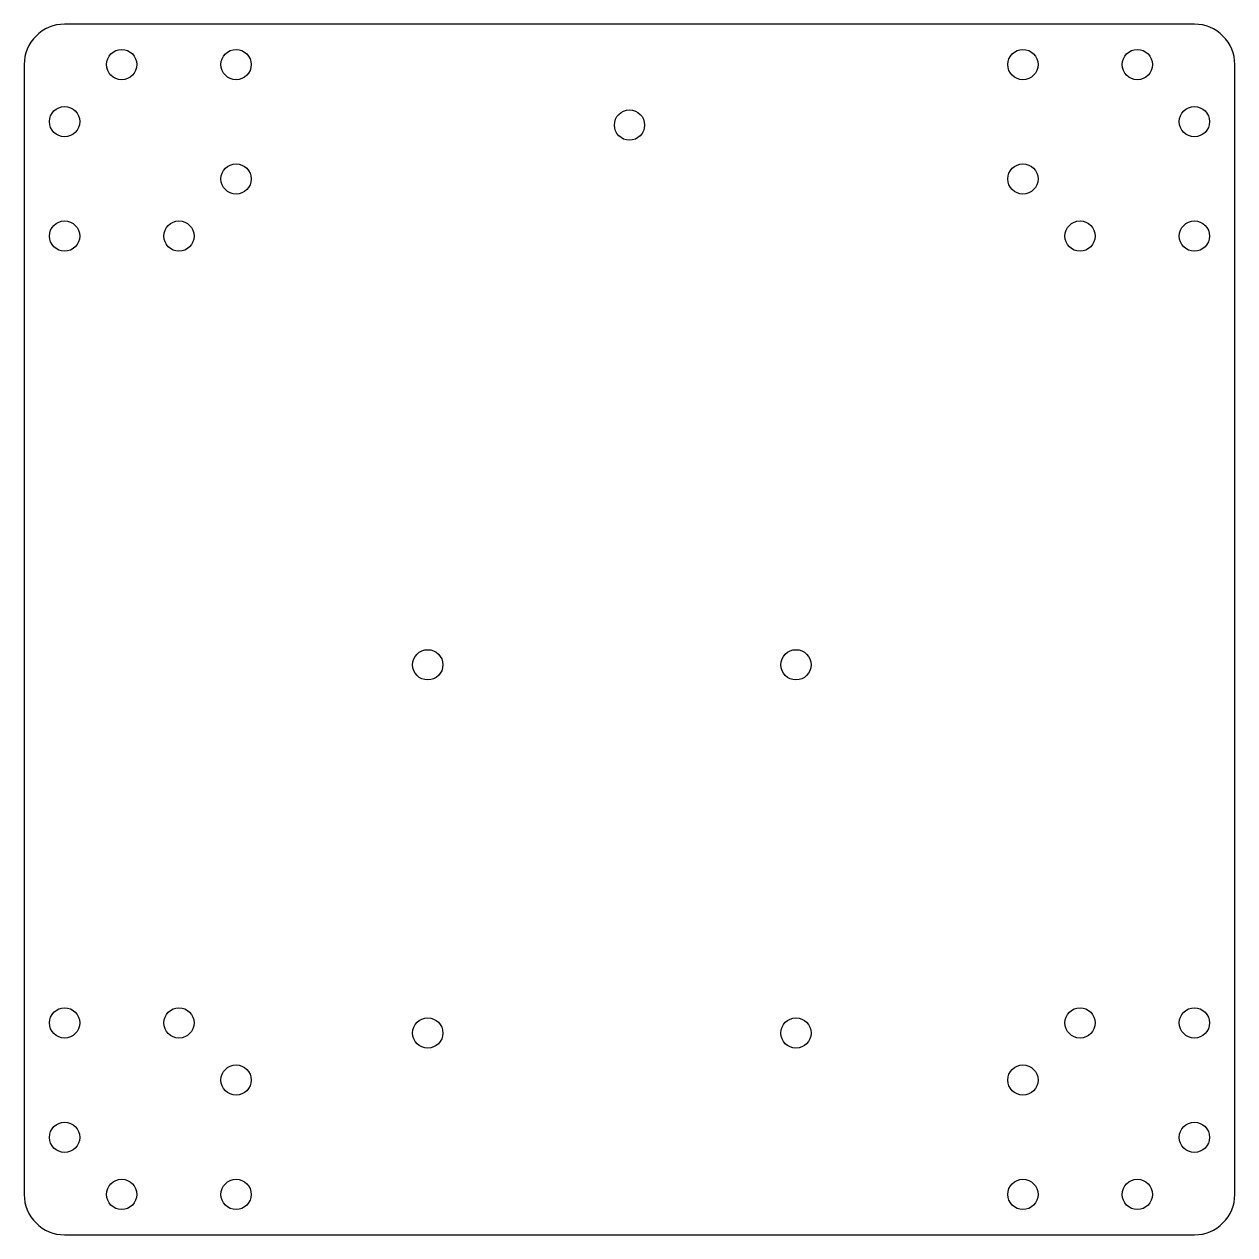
# Model space of a CAD drawing. Header units: millimetres. Extents: x -60 to 60, y -60 to 60.
import ezdxf

# ---------------------------------------------------------------- set-up
doc = ezdxf.new("R2010")
doc.units = ezdxf.units.MM
doc.layers.get('0').update_dxf_attribs({"linetype": 'CONTINUOUS'})

msp = doc.modelspace()

# ---------------------------------------------------------------- linework, layer by layer
msp.add_lwpolyline([(-56, 60, 0.414214), (-60, 56), (-60, -56, 0.414214), (-56, -60), (56, -60, 0.414214), (60, -56), (60, 56, 0.414214), (56, 60)], format="xyb", close=True)
for centre in [(-50.34, 56), (-39, 56), (39, 56), (50.34, 56), (-56, 50.34), (56, 50.34), (0, 50), (-39, 44.66), (39, 44.66), (-56, 39), (-44.66, 39), (44.66, 39), (56, 39), (-20, -3.5), (16.5, -3.5), (-56, -39), (-44.66, -39), (44.66, -39), (56, -39), (-20, -40), (16.5, -40), (-39, -44.66), (39, -44.66), (-56, -50.34), (56, -50.34), (-50.34, -56), (-39, -56), (39, -56), (50.34, -56)]:
    msp.add_circle(centre, 1.5)

doc.saveas('drawing.dxf')
